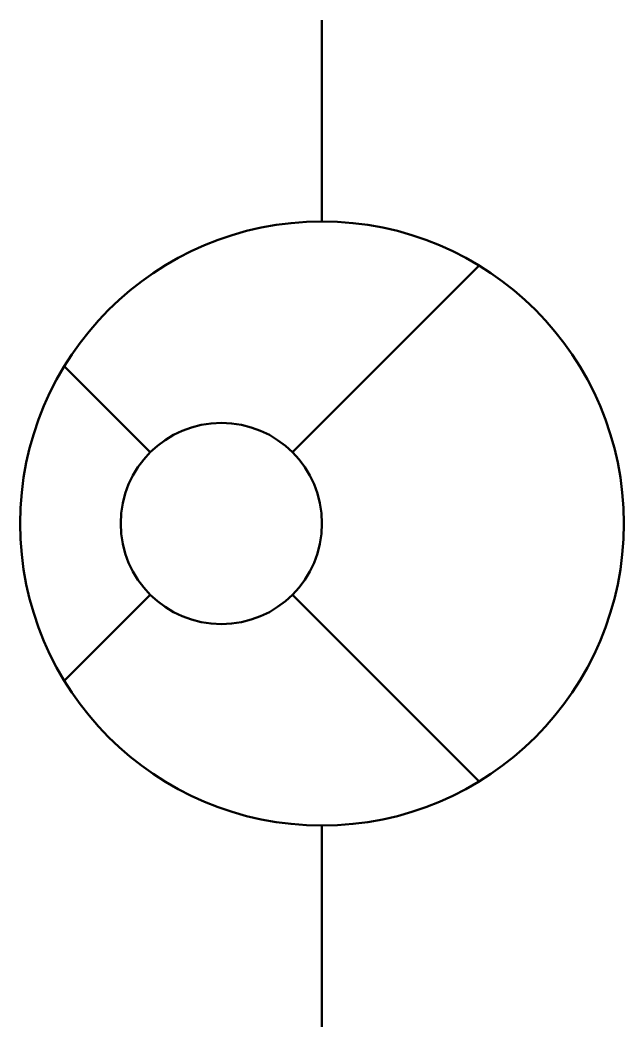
# Model space of a CAD drawing. Header units: millimetres. Extents: x 163.7 to 175.7, y -256.4 to -236.4.
import ezdxf

# ---------------------------------------------------------------- set-up
doc = ezdxf.new("R2010")
doc.units = ezdxf.units.MM
doc.linetypes.add('K5LT_BASIC', pattern=[0])

msp = doc.modelspace()

# ---------------------------------------------------------------- linework, layer by layer
at = {"color": 1, "linetype": 'K5LT_BASIC', "lineweight": 50}
for p, q in [((169.653, -236.381), (169.653, -240.381)), ((169.067, -244.967), (172.776, -241.258)), ((164.53, -243.258), (166.239, -244.967)), ((164.53, -249.504), (166.239, -247.795)), ((169.067, -247.795), (172.776, -251.504)), ((169.653, -256.381), (169.653, -252.381))]:
    msp.add_line(p, q, dxfattribs=at)
for centre, radius, start, end in [((169.653, -246.381), 6, 0, 180), ((167.653, -246.381), 2, 0, 180), ((169.653, -246.381), 6, 180, 0), ((167.653, -246.381), 2, 180, 0)]:
    msp.add_arc(centre, radius, start, end, dxfattribs=at)

doc.saveas('drawing.dxf')
